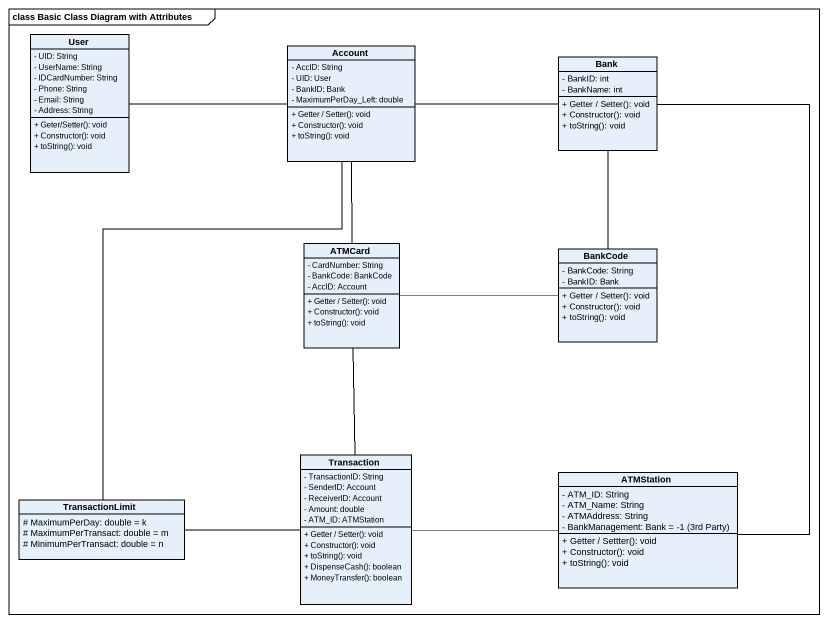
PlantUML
@startuml
mainframe class Basic Class Diagram with Attributes
hide circle
hide empty members
skinparam classAttributeIconSize 0
class User {
  - UID: String
  - UserName: String
  - IDCardNumber: String
  - Phone: String
  - Email: String
  - Address: String
  + Geter/Setter(): void
  + Constructor(): void
  + toString(): void
}
class Account {
  - AccID: String
  - UID: User
  - BankID: Bank
  - MaximumPerDay_Left: double
  + Getter / Setter(): void
  + Constructor(): void
  + toString(): void
}
class Bank {
  - BankID: int
  - BankName: int
  + Getter / Setter(): void
  + Constructor(): void
  + toString(): void
}
class ATMCard {
  - CardNumber: String
  - BankCode: BankCode
  - AccID: Account
  + Getter / Setter(): void
  + Constructor(): void
  + toString(): void
}
class BankCode {
  - BankCode: String
  - BankID: Bank
  + Getter / Setter(): void
  + Constructor(): void
  + toString(): void
}
class Transaction {
  - TransactionID: String
  - SenderID: Account
  - ReceiverID: Account
  - Amount: double
  - ATM_ID: ATMStation
  + Getter / Setter(): void
  + Constructor(): void
  + toString(): void
  + DispenseCash(): boolean
  + MoneyTransfer(): boolean
}
class ATMStation {
  - ATM_ID: String
  - ATM_Name: String
  - ATMAddress: String
  {field} - BankManagement: Bank = -1 (3rd Party)
  + Getter / Settter(): void
  + Constructor(): void
  + toString(): void
}
class TransactionLimit {
  # MaximumPerDay: double = k
  # MaximumPerTransact: double = m
  # MinimumPerTransact: double = n
}
User -right- Account
Account -right- Bank
Account -- ATMCard
Bank -- BankCode
Bank -- ATMStation
ATMCard -right- BankCode
ATMCard -- Transaction
Transaction -right- ATMStation
TransactionLimit -up- Account
TransactionLimit -right- Transaction
@enduml
